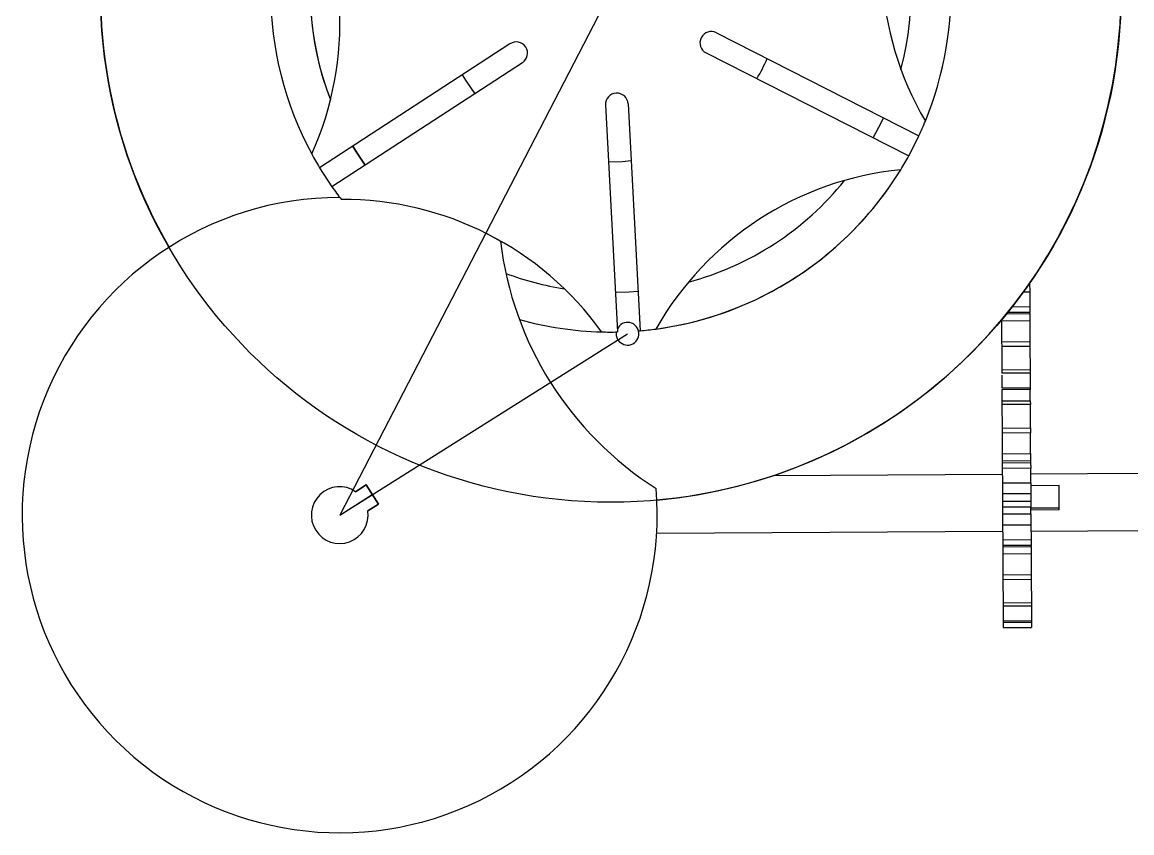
# Model space of a CAD drawing. Header units: millimetres. Extents: x -1795330 to -1787343, y -899964 to -866814.
# Drawn here: x -1787481.55 to -1787441.95, y -899887.6 to -899858.68 of the extents above; entities that cross this region are included whole.
import ezdxf

# ---------------------------------------------------------------- set-up
doc = ezdxf.new("R2010")
doc.units = ezdxf.units.MM

msp = doc.modelspace()

# ---------------------------------------------------------------- linework, layer by layer
at = {"color": 7, "linetype": 'Continuous'}
for p, q in [((-1787460.546, -899857.596), (-1787470.22, -899876.267)), ((-1787470.22, -899876.267), (-1787459.946, -899869.798)), ((-1787470.22, -899876.267), (-1787469.055, -899875.533)), ((-1787470.22, -899876.267), (-1787469.055, -899875.533))]:
    msp.add_line(p, q, dxfattribs=at)
at = {"color": 7, "linetype": 'Continuous', "lineweight": 25}
for p, q in [((-1787456.773, -899859.06), (-1787449.546, -899862.734)), ((-1787464.142, -899859.453), (-1787470.937, -899863.875)), ((-1787457.14, -899859.781), (-1787449.913, -899863.455)), ((-1787463.7, -899860.131), (-1787470.495, -899864.553)), ((-1787460.736, -899861.638), (-1787460.304, -899869.734)), ((-1787459.927, -899861.595), (-1787459.496, -899869.691)), ((-1787470.937, -899863.875), (-1787470.495, -899864.553)), ((-1787464.974, -899866.223), (-1787464.481, -899866.496)), ((-1787445.596, -899867.995), (-1787445.594, -899868.298)), ((-1787445.812, -899868.299), (-1787445.594, -899868.298)), ((-1787445.594, -899868.298), (-1787445.592, -899868.829)), ((-1787446.215, -899868.832), (-1787445.592, -899868.829)), ((-1787445.592, -899868.829), (-1787445.59, -899869.034)), ((-1787446.601, -899869.331), (-1787445.589, -899869.326)), ((-1787446.601, -899869.331), (-1787446.596, -899870.083)), ((-1787446.416, -899869.083), (-1787445.59, -899869.079)), ((-1787445.59, -899869.034), (-1787446.379, -899869.038)), ((-1787445.59, -899869.079), (-1787445.59, -899869.034)), ((-1787445.59, -899869.079), (-1787445.589, -899869.326)), ((-1787445.589, -899869.326), (-1787445.585, -899870.078)), ((-1787459.555, -899869.696), (-1787459.496, -899869.691)), ((-1787446.596, -899870.083), (-1787445.585, -899870.078)), ((-1787446.596, -899870.083), (-1787446.595, -899870.257)), ((-1787445.585, -899870.078), (-1787445.584, -899870.251)), ((-1787445.584, -899870.251), (-1787446.595, -899870.257)), ((-1787446.595, -899870.257), (-1787446.591, -899871.081)), ((-1787445.584, -899870.251), (-1787445.579, -899871.075)), ((-1787446.591, -899871.081), (-1787445.579, -899871.075)), ((-1787446.591, -899871.081), (-1787446.59, -899871.206)), ((-1787445.579, -899871.201), (-1787446.59, -899871.206)), ((-1787446.59, -899871.272), (-1787446.587, -899871.729)), ((-1787445.579, -899871.075), (-1787445.579, -899871.201)), ((-1787445.579, -899871.201), (-1787445.576, -899871.724)), ((-1787446.587, -899871.729), (-1787445.576, -899871.724)), ((-1787445.575, -899871.788), (-1787446.587, -899871.794)), ((-1787446.587, -899871.794), (-1787446.585, -899872.192)), ((-1787445.576, -899871.724), (-1787445.575, -899871.788)), ((-1787445.573, -899872.186), (-1787445.575, -899871.76)), ((-1787446.585, -899872.192), (-1787445.573, -899872.186)), ((-1787446.585, -899872.192), (-1787446.584, -899872.321)), ((-1787445.572, -899872.315), (-1787446.584, -899872.321)), ((-1787446.584, -899872.321), (-1787446.579, -899873.163)), ((-1787445.573, -899872.186), (-1787445.572, -899872.315)), ((-1787445.568, -899873.158), (-1787445.572, -899872.315)), ((-1787446.579, -899873.163), (-1787445.568, -899873.158)), ((-1787446.579, -899873.163), (-1787446.579, -899873.34)), ((-1787445.568, -899873.158), (-1787445.567, -899873.334)), ((-1787445.567, -899873.334), (-1787446.579, -899873.34)), ((-1787446.579, -899873.34), (-1787446.574, -899874.078)), ((-1787445.563, -899874.073), (-1787445.567, -899873.334)), ((-1787446.574, -899874.078), (-1787445.563, -899874.073)), ((-1787446.574, -899874.078), (-1787446.573, -899874.342)), ((-1787445.563, -899874.073), (-1787445.561, -899874.336)), ((-1787445.561, -899874.336), (-1787446.573, -899874.342)), ((-1787446.573, -899874.342), (-1787446.573, -899874.396)), ((-1787446.573, -899874.396), (-1787445.561, -899874.39)), ((-1787446.573, -899874.396), (-1787446.572, -899874.602)), ((-1787445.561, -899874.336), (-1787445.561, -899874.39)), ((-1787445.561, -899874.39), (-1787445.56, -899874.597)), ((-1787446.57, -899874.815), (-1787454.751, -899874.86)), ((-1787445.56, -899874.597), (-1787446.572, -899874.602)), ((-1787446.572, -899874.602), (-1787446.569, -899875.116)), ((-1787445.557, -899875.11), (-1787445.56, -899874.597)), ((-1787441.512, -899874.787), (-1787445.559, -899874.809)), ((-1787469.651, -899875.43), (-1787469.271, -899875.191)), ((-1787469.271, -899875.191), (-1787469.651, -899875.43)), ((-1787469.271, -899875.191), (-1787468.84, -899875.876)), ((-1787468.84, -899875.876), (-1787469.271, -899875.191)), ((-1787446.569, -899875.116), (-1787445.557, -899875.11)), ((-1787446.569, -899875.116), (-1787446.567, -899875.51)), ((-1787445.557, -899875.11), (-1787445.555, -899875.505)), ((-1787444.545, -899875.215), (-1787445.556, -899875.221)), ((-1787444.54, -899876.016), (-1787444.545, -899875.215)), ((-1787445.555, -899875.504), (-1787446.567, -899875.51)), ((-1787446.567, -899875.51), (-1787446.565, -899875.769)), ((-1787445.555, -899875.504), (-1787445.554, -899875.763)), ((-1787468.84, -899875.876), (-1787469.219, -899876.115)), ((-1787469.219, -899876.115), (-1787468.84, -899875.876)), ((-1787446.565, -899875.769), (-1787445.554, -899875.763)), ((-1787446.565, -899875.769), (-1787446.564, -899875.985)), ((-1787445.552, -899875.979), (-1787446.564, -899875.985)), ((-1787446.564, -899875.985), (-1787446.563, -899876.224)), ((-1787445.554, -899875.763), (-1787445.552, -899875.979)), ((-1787445.551, -899876.219), (-1787445.552, -899875.979)), ((-1787444.54, -899876.016), (-1787445.552, -899876.022)), ((-1787444.54, -899876.081), (-1787444.54, -899876.016)), ((-1787446.563, -899876.224), (-1787445.551, -899876.219)), ((-1787446.563, -899876.222), (-1787446.561, -899876.616)), ((-1787444.54, -899876.081), (-1787445.552, -899876.087)), ((-1787445.551, -899876.217), (-1787445.549, -899876.61)), ((-1787458.907, -899876.906), (-1787446.559, -899876.838)), ((-1787446.561, -899876.616), (-1787445.549, -899876.61)), ((-1787446.561, -899876.616), (-1787446.558, -899877.147)), ((-1787445.549, -899876.61), (-1787445.546, -899877.141)), ((-1787445.548, -899876.833), (-1787441.501, -899876.811)), ((-1787446.558, -899877.147), (-1787445.546, -899877.141)), ((-1787446.558, -899877.147), (-1787446.557, -899877.352)), ((-1787445.546, -899877.141), (-1787445.545, -899877.346)), ((-1787445.545, -899877.346), (-1787446.557, -899877.352)), ((-1787446.557, -899877.352), (-1787446.556, -899877.397)), ((-1787446.556, -899877.397), (-1787445.545, -899877.391)), ((-1787446.556, -899877.397), (-1787446.555, -899877.644)), ((-1787446.555, -899877.644), (-1787445.543, -899877.638)), ((-1787446.555, -899877.644), (-1787446.551, -899878.396)), ((-1787445.545, -899877.391), (-1787445.545, -899877.346)), ((-1787445.545, -899877.391), (-1787445.543, -899877.638)), ((-1787445.543, -899877.638), (-1787445.539, -899878.39)), ((-1787446.551, -899878.396), (-1787445.539, -899878.39)), ((-1787446.551, -899878.396), (-1787446.55, -899878.569)), ((-1787445.539, -899878.39), (-1787445.538, -899878.564)), ((-1787445.538, -899878.564), (-1787446.55, -899878.569)), ((-1787446.55, -899878.569), (-1787446.545, -899879.393)), ((-1787445.538, -899878.564), (-1787445.534, -899879.388)), ((-1787446.545, -899879.393), (-1787445.534, -899879.388)), ((-1787446.545, -899879.393), (-1787446.545, -899879.519)), ((-1787445.533, -899879.513), (-1787446.545, -899879.519)), ((-1787446.545, -899879.519), (-1787446.542, -899880.042)), ((-1787445.534, -899879.388), (-1787445.533, -899879.513)), ((-1787445.533, -899879.513), (-1787445.53, -899880.036)), ((-1787446.542, -899880.042), (-1787445.53, -899880.036)), ((-1787446.542, -899880.042), (-1787446.541, -899880.106)), ((-1787446.542, -899880.078), (-1787446.54, -899880.278)), ((-1787445.53, -899880.101), (-1787446.541, -899880.106)), ((-1787446.54, -899880.278), (-1787445.529, -899880.272)), ((-1787446.54, -899880.278), (-1787445.529, -899880.272)), ((-1787446.54, -899880.278), (-1787446.54, -899880.278)), ((-1787445.53, -899880.036), (-1787445.53, -899880.101)), ((-1787445.53, -899880.072), (-1787445.529, -899880.272)), ((-1787445.529, -899880.272), (-1787445.529, -899880.272))]:
    msp.add_line(p, q, dxfattribs=at)
at = {"color": 7, "linetype": 'Continuous', "lineweight": 25, "flags": 128}
for points in [[(-1787465.843, -899860.56), (-1787465.706, -899860.793), (-1787465.402, -899861.239)], [(-1787451.176, -899862.813), (-1787450.884, -899862.249), (-1787450.81, -899862.092)], [(-1787449.913, -899863.455), (-1787449.666, -899862.983), (-1787449.546, -899862.734)], [(-1787449.913, -899863.455), (-1787449.853, -899863.344), (-1787449.546, -899862.734)], [(-1787469.749, -899863.102), (-1787469.568, -899863.394), (-1787469.307, -899863.78)], [(-1787469.307, -899863.78), (-1787469.641, -899863.279), (-1787469.749, -899863.102)], [(-1787460.597, -899863.666), (-1787460.138, -899863.652), (-1787459.819, -899863.623)], [(-1787460.379, -899868.319), (-1787459.89, -899868.3), (-1787459.571, -899868.276)], [(-1787460.289, -899870.013), (-1787460.345, -899869.866), (-1787460.346, -899869.735)]]:
    msp.add_lwpolyline(points, dxfattribs=at)
at = {"color": 7, "linetype": 'Continuous'}
msp.add_circle((-1787460.546, -899857.596), 18.211, dxfattribs=at)
at = {"color": 7, "linetype": 'Continuous', "lineweight": 25}
for centre, radius, start, end in [((-1787460.546, -899857.596), 18.211, 275.1819, 131.0955), ((-1787460.546, -899857.596), 18.211, 131.0955, 210.0383), ((-1787439.548, -899856.476), 11.331, 155.6784, 210.4275), ((-1787460.546, -899857.596), 12.14, 337.6392, 28.4667), ((-1787460.546, -899857.596), 12.14, 337.6392, 28.4667), ((-1787481.544, -899858.716), 11.331, 335.6784, 30.4275), ((-1787460.546, -899857.596), 10.724, 344.9909, 21.1149), ((-1787460.546, -899857.596), 10.724, 164.9909, 201.1149), ((-1787460.546, -899857.596), 12.14, 179.9988, 208.4667), ((-1787460.546, -899857.596), 10.724, 179.9988, 201.1149), ((-1787456.957, -899859.421), 0.405, 63.0529, 243.0529), ((-1787463.921, -899859.792), 0.405, 303.0529, 123.0529), ((-1787460.546, -899857.596), 6.07, 329.2304, 336.8755), ((-1787460.331, -899861.617), 0.405, 3.0529, 183.0529), ((-1787460.546, -899857.596), 12.14, 334.9631, 337.6392), ((-1787460.546, -899857.596), 12.14, 208.4667, 211.1427), ((-1787460.546, -899857.596), 12.14, 328.4667, 331.1427), ((-1787449.077, -899875.221), 11.331, 95.6784, 150.4275), ((-1787460.546, -899857.596), 12.14, 277.6392, 328.4667), ((-1787460.546, -899857.596), 12.14, 296.2091, 328.4667), ((-1787460.546, -899857.596), 12.14, 214.9631, 217.6392), ((-1787460.546, -899857.596), 10.724, 284.9909, 321.1149), ((-1787470.22, -899876.267), 11.331, 89.9847, 4.8224), ((-1787470.075, -899876.341), 11.331, 35.6784, 90.4275), ((-1787452.425, -899865.062), 12.14, 186.7833, 237.6107), ((-1787460.546, -899857.596), 10.724, 249.579, 261.1149), ((-1787460.546, -899857.596), 12.14, 277.6392, 296.2091), ((-1787460.546, -899857.596), 12.14, 254.4245, 268.4667), ((-1787460.546, -899857.596), 12.14, 268.4667, 271.1427), ((-1787459.946, -899869.798), 0.405, 212.197, 154.0001), ((-1787460.546, -899857.596), 12.14, 274.6842, 274.9631), ((-1787460.546, -899857.596), 12.14, 274.9631, 277.6392), ((-1787470.22, -899876.267), 1.012, 55.7752, 8.6188), ((-1787470.22, -899876.267), 1.012, 55.7752, 8.6188)]:
    msp.add_arc(centre, radius, start, end, dxfattribs=at)

doc.saveas('drawing.dxf')
